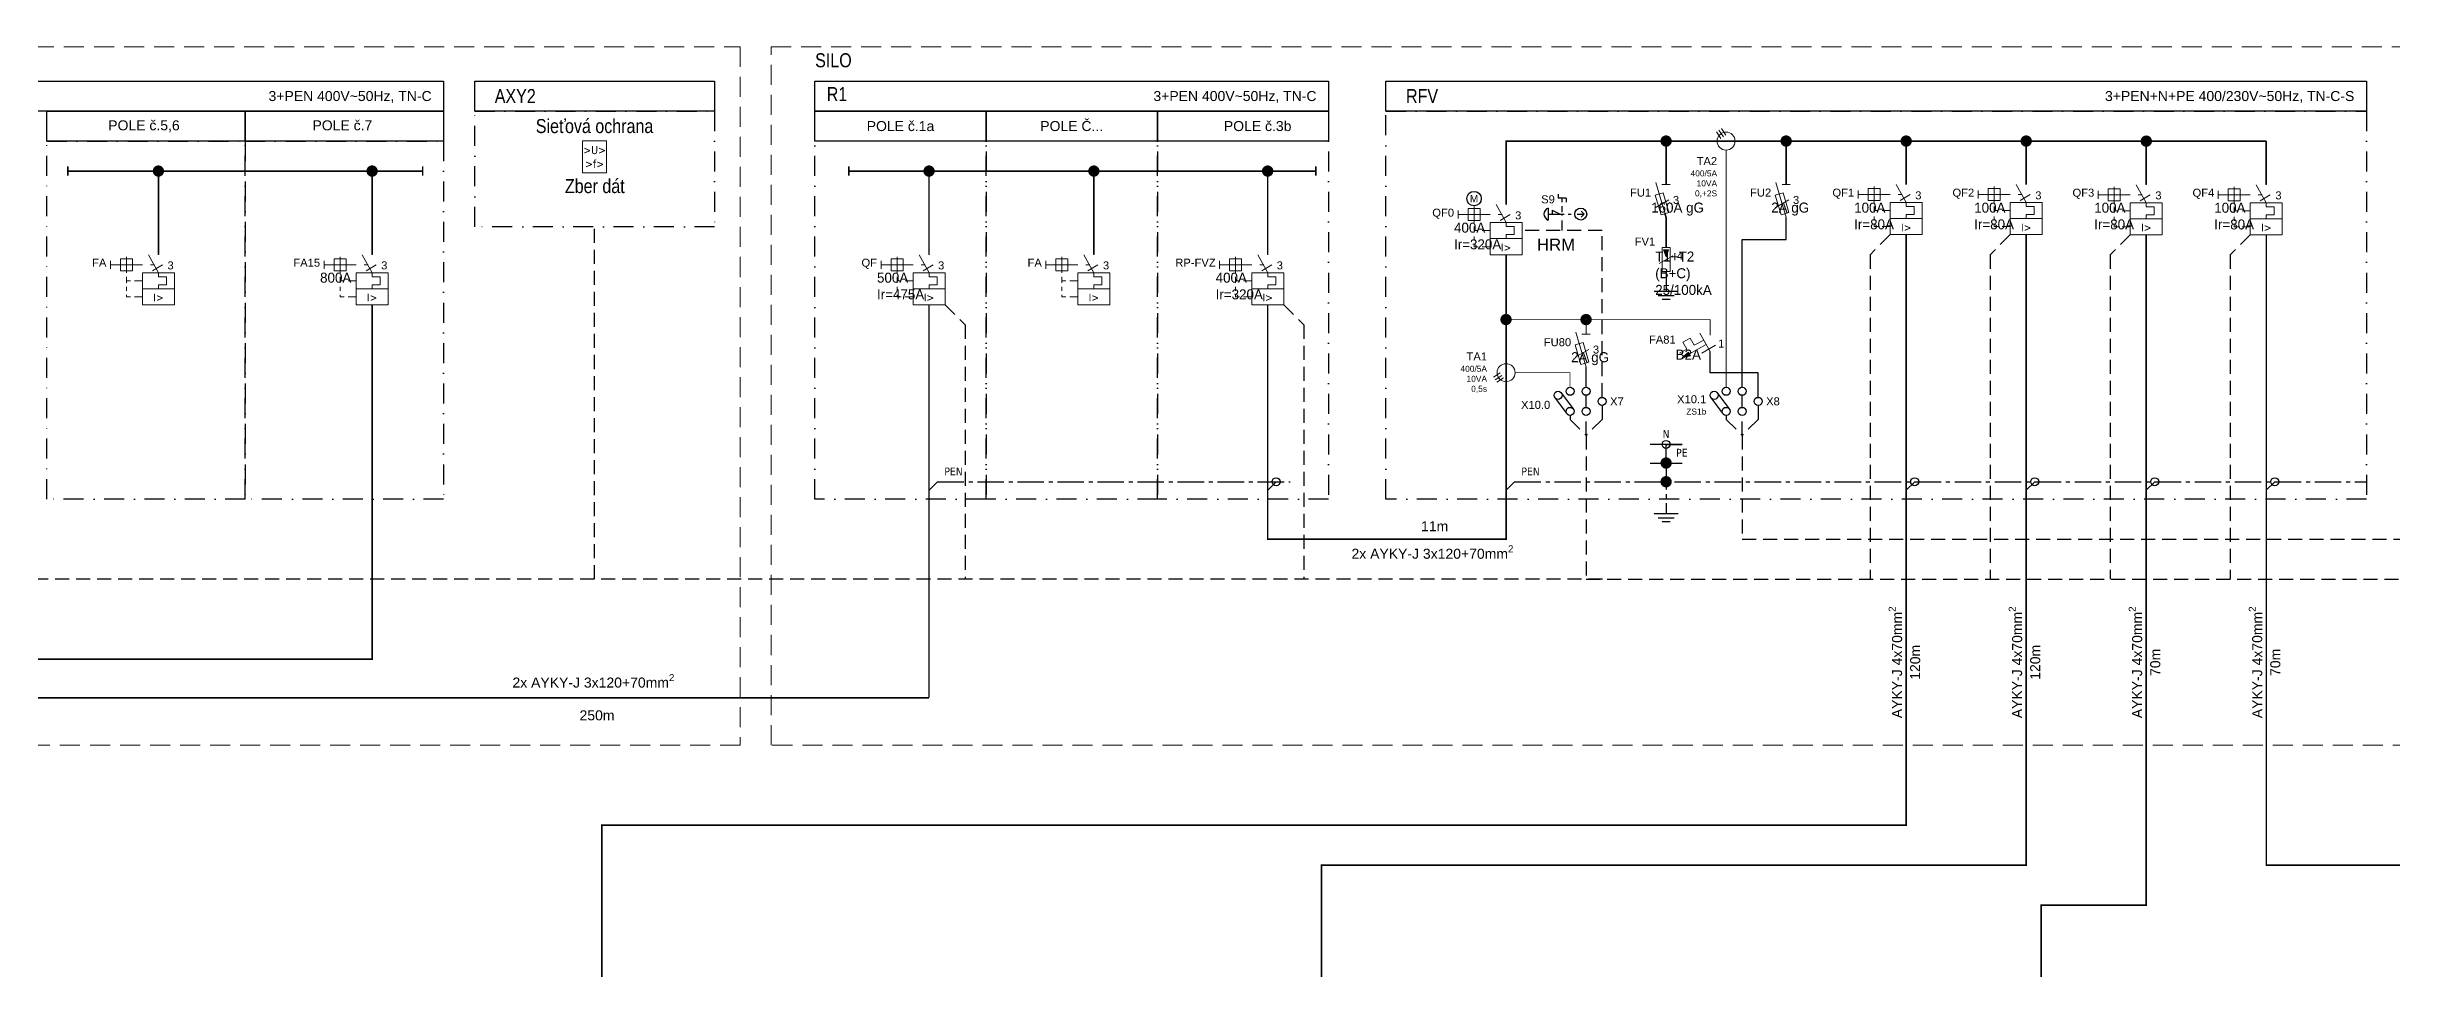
# Model space of a CAD drawing. Header units: millimetres. Extents: x -612 to 6794, y -5043 to 2163.
# Drawn here: x 74 to 660, y 1000 to 1230 of the extents above; entities that cross this region are included whole.
import ezdxf
from ezdxf.enums import TextEntityAlignment as Align

# ---------------------------------------------------------------- set-up
doc = ezdxf.new("R2018")
doc.units = ezdxf.units.MM
doc.header["$MEASUREMENT"] = 0
for name, pattern in [('EPL_DASHLONGDOT', [1, 0.66, -0.12, 0.1, -0.12]), ('ČERCHOVANÁ', [1, 0.5, -0.25, 0, -0.25]), ('ČÁRKOVANÁ', [0.75, 0.5, -0.25])]:
    doc.linetypes.add(name, pattern=pattern)
for name, color, linetype in [('10kV', 34, 'Continuous'), ('22kV', 34, 'Continuous'), ('400V', 7, 'Continuous'), ('EV-Káble', 7, 'Continuous'), ('Kable', 7, 'Continuous'), ('LEGRAND', 7, 'Continuous'), ('Pístroj_OZN', 230, 'Continuous'), ('RS', 40, 'Continuous')]:
    doc.layers.add(name, color=color, linetype=linetype)
for name, color, linetype, lineweight in [('EPLAN100', 7, 'Continuous', 50), ('EPLAN301', 7, 'Continuous', 25), ('EPLAN420', 7, 'Continuous', 35), ('Prístroj', 7, 'Continuous', 13)]:
    doc.layers.add(name, color=color, linetype=linetype, lineweight=lineweight)
doc.styles.get("Standard").update_dxf_attribs({"font": 'arial.ttf'})
doc.styles.add('styl2', font='ARIALN.TTF', dxfattribs={"width": 0.85})
doc.styles.add('Tahoma', font='tahoma.ttf')

# ---------------------------------------------------------------- blocks, each defined once
blk = doc.blocks.new('Výkonový istič')
at = {"layer": 'Prístroj', "color": 0, "ltscale": 4}
for p, q in [((0, -3.5), (0, 0)), ((-12, -5), (-12, -7)), ((-8, -4), (-8, -8)), ((-2.5, -3.5), (0, -8)), ((-12, -6), (-10.5, -6)), ((-10.5, -6), (-4, -6)), ((-8, -9), (-8, -10)), ((-8, -10), (-7, -10)), ((-8, -10), (-8, -10.5)), ((-8, -11.5), (-8, -12.5)), ((-6, -10), (-4, -10)), ((-2, -6), (-1, -6)), ((-1.5, -7.5), (1, -6)), ((-8, -13.5), (-8, -14)), ((-7, -14), (-8, -14)), ((-6, -14), (-4, -14))]:
    blk.add_line(p, q, dxfattribs=at)
for points in [[(-9.5, -7.5), (-6.5, -7.5), (-6.5, -4.5), (-9.5, -4.5)], [(-4, -12), (4, -12), (4, -8), (-4, -8)], [(-4, -16), (4, -16), (4, -12), (-4, -12)]]:
    blk.add_lwpolyline(points, close=True, dxfattribs=at)
blk.add_lwpolyline([(0, -8), (0, -9), (2, -9), (2, -11), (0, -11), (0, -12)], dxfattribs=at)
at = {"lineweight": 30, "flags": 104}
blk.add_attdef('POPIS', text='', height=1.8, dxfattribs=at).set_placement((-13, -5), align=Align.TOP_RIGHT)
at = {"color": 0}
blk.add_attdef('POCET_POLOV', (2.26309, -7.17774), '', height=2, dxfattribs=at)
at = {"layer": 'Prístroj', "color": 0, "style": 'Tahoma'}
blk.add_text('I>', height=1.9629, dxfattribs=at).set_placement((0, -14.19629), align=Align.MIDDLE_CENTER)
at = {"layer": 'Pístroj_OZN'}
blk.add_attdef('OZNACENIE', text='', height=2, dxfattribs=at).set_placement((-13, -3.5), align=Align.RIGHT)
blk = doc.blocks.new('Poistkový odpojovač')
at = {"layer": 'Prístroj', "color": 0, "linetype": 'Continuous', "ltscale": 4}
for p, q in [((0, 0), (0, -2.75)), ((-2.57, -2.23), (0, -10.97)), ((-1.03, -2.75), (1.03, -2.75)), ((-2.73, -8.51), (0.7, -6.57)), ((0, -10.97), (0, -13.72))]:
    blk.add_line(p, q, dxfattribs=at)
blk.add_lwpolyline([(-1.27, -10.31), (0.71, -9.73), (-0.76, -4.8), (-2.73, -5.38)], close=True, dxfattribs=at)
at = {"color": 0}
blk.add_attdef('POCET_POLOV', text='', height=2, dxfattribs=at).set_placement((1.7, -6.57), align=Align.MIDDLE_LEFT)
at = {"lineweight": 30, "flags": 104}
blk.add_attdef('POPIS', text='', height=1.8, dxfattribs=at).set_placement((-3.73, -7.23), align=Align.TOP_RIGHT)
at = {"layer": 'Pístroj_OZN'}
blk.add_attdef('OZNACENIE', text='', height=2, dxfattribs=at).set_placement((-3.73, -5.73), align=Align.RIGHT)
blk = doc.blocks.new('VN MTP')
at = {"layer": '10kV', "color": 0, "lineweight": 13}
for p, q in [((-3.13, -1.15), (-1.46, -0.06)), ((-2.72, -1.78), (-1.05, -0.68)), ((-2.31, -2.41), (-0.64, -1.31))]:
    blk.add_line(p, q, dxfattribs=at)
blk.add_circle((0, 0), 2.25, dxfattribs=at)
blk = doc.blocks.new('Prepäťová ochrana')
at = {"layer": 'Prístroj', "linetype": 'Continuous', "ltscale": 4}
blk.add_hatch(color=0, dxfattribs=at).paths.add_polyline_path([(-0.62, -4.58), (0.62, -4.58), (0, -6.33)], flags=0)
at = {"layer": 'Prístroj', "color": 0, "linetype": 'Continuous', "ltscale": 4}
blk.add_line((-1.71, -7.97), (1.71, -6.03), dxfattribs=at)
for points in [[(-1, -10), (1, -10), (1, -4), (-1, -4)], [(-0.62, -4.58), (0.62, -4.58), (0, -6.33)]]:
    blk.add_lwpolyline(points, close=True, dxfattribs=at)
at = {"lineweight": 30, "flags": 104}
blk.add_attdef('POPIS', text='', height=1.8, dxfattribs=at).set_placement((-2.71, -5), align=Align.TOP_RIGHT)
blk.add_attdef('POCET_POLOV', text='', height=2).set_placement((2.71, -6.03), align=Align.MIDDLE_LEFT)
at = {"layer": 'Pístroj_OZN'}
blk.add_attdef('OZNACENIE', text='', height=2, dxfattribs=at).set_placement((-2.71, -3.5), align=Align.RIGHT)
blk = doc.blocks.new('Istič')
at = {"layer": 'Prístroj', "linetype": 'Continuous', "ltscale": 4}
blk.add_hatch(color=0, dxfattribs=at).paths.add_polyline_path([(-6.97, -9.55), (-5.41, -8.11), (-4.92, -9.02)], flags=0)
at = {"layer": 'Prístroj', "color": 0, "linetype": 'Continuous'}
for p, q in [((0, 0), (0, -3.89)), ((0, -8), (0, -12.8))]:
    blk.add_line(p, q, dxfattribs=at)
at = {"layer": 'Prístroj', "color": 0, "linetype": 'Continuous', "ltscale": 4}
for p, q in [((-6.8, -5.61), (-4.99, -4.62)), ((-5.81, -7.41), (-6.8, -5.61)), ((-4.99, -4.62), (-4, -6.42)), ((-1.6, -5.11), (-4, -6.42)), ((0, -8), (-2.57, -3.37)), ((-7.61, -8.4), (-5.81, -7.41)), ((-6.97, -9.55), (-5.41, -8.11)), ((-4.92, -9.02), (-6.97, -9.55)), ((-6.97, -9.55), (-6.97, -9.55)), ((-5.41, -8.11), (-4.92, -9.02)), ((-0.96, -6.26), (-5.17, -8.57)), ((-2.07, -8.37), (1.36, -6.43))]:
    blk.add_line(p, q, dxfattribs=at)
at = {"color": 0}
blk.add_attdef('POCET_POLOV', text='', height=2, dxfattribs=at).set_placement((2, -6), align=Align.MIDDLE_LEFT)
at = {"lineweight": 30, "flags": 104}
blk.add_attdef('POPIS', text='', height=1.8, dxfattribs=at).set_placement((-8.61, -7.5), align=Align.TOP_RIGHT)
at = {"layer": 'Pístroj_OZN'}
blk.add_attdef('OZNACENIE', text='', height=2, dxfattribs=at).set_placement((-8.61, -6), align=Align.RIGHT)

msp = doc.modelspace()

# ---------------------------------------------------------------- linework, layer by layer
at = {"layer": '10kV', "color": 0, "ltscale": 5}
for points in [[(-139.55, 1221.19), (173.15, 1221.19), (173.15, 1213.69), (-139.55, 1213.69)], [(73.99, 1213.69), (123.57, 1213.69), (123.57, 1206.19), (73.99, 1206.19)], [(123.57, 1213.69), (173.15, 1213.69), (173.15, 1206.19), (123.57, 1206.19)]]:
    msp.add_lwpolyline(points, close=True, dxfattribs=at)
at = {"layer": '10kV', "color": 0, "linetype": 'ČERCHOVANÁ', "ltscale": 10}
for points in [[(265.93, 1213.69), (308.72, 1213.69), (308.72, 1116.73), (265.93, 1116.73)], [(308.72, 1213.69), (351.51, 1213.69), (351.51, 1116.73), (308.72, 1116.73)], [(351.51, 1213.69), (394.29, 1213.69), (394.29, 1116.73), (351.51, 1116.73)], [(73.99, 1206.19), (123.57, 1206.19), (123.57, 1116.73), (73.99, 1116.73)], [(123.57, 1206.19), (173.15, 1206.19), (173.15, 1116.73), (123.57, 1116.73)]]:
    msp.add_lwpolyline(points, close=True, dxfattribs=at)
at = {"layer": '22kV', "color": 0, "linetype": 'ČERCHOVANÁ', "ltscale": 10}
for points in [[(180.92, 1213.69), (240.8, 1213.69), (240.8, 1184.79), (180.92, 1184.79)], [(408.65, 1213.69), (653.65, 1213.69), (653.65, 1116.73), (408.65, 1116.73)]]:
    msp.add_lwpolyline(points, close=True, dxfattribs=at)
at = {"layer": '400V', "linetype": 'Continuous', "ltscale": 4}
for p, q in [((449.15, 1189.46), (449.15, 1186.46)), ((451.65, 1192.96), (451.65, 1191.96)), ((453.65, 1191.96), (451.65, 1191.96)), ((452.65, 1190.96), (452.65, 1191.96)), ((452.65, 1188.46), (452.65, 1189.96)), ((453.65, 1191.96), (453.65, 1190.96)), ((449.15, 1187.96), (453.15, 1187.96)), ((450.15, 1188.96), (452.15, 1187.96)), ((450.15, 1188.96), (450.15, 1187.96)), ((454.15, 1187.96), (454.8, 1187.96)), ((454.15, 1187.96), (454.9, 1187.96)), ((454.15, 1187.96), (454.9, 1187.96)), ((456.46, 1187.96), (458.15, 1187.96)), ((457.4, 1188.71), (458.15, 1187.96)), ((458.15, 1187.96), (457.4, 1187.21))]:
    msp.add_line(p, q, dxfattribs=at)
at = {"layer": '400V', "color": 230, "ltscale": 5}
for points in [[(180.92, 1221.19), (240.8, 1221.19), (240.8, 1213.69), (180.92, 1213.69)], [(408.65, 1221.19), (653.65, 1221.19), (653.65, 1213.69), (408.65, 1213.69)]]:
    msp.add_lwpolyline(points, close=True, dxfattribs=at)
at = {"layer": '400V', "ltscale": 5}
for points in [[(265.93, 1221.19), (394.29, 1221.19), (394.29, 1213.69), (265.93, 1213.69)], [(265.93, 1213.69), (308.72, 1213.69), (308.72, 1206.19), (265.93, 1206.19)], [(308.72, 1213.69), (351.51, 1213.69), (351.51, 1206.19), (308.72, 1206.19)], [(351.51, 1213.69), (394.29, 1213.69), (394.29, 1206.19), (351.51, 1206.19)]]:
    msp.add_lwpolyline(points, close=True, dxfattribs=at)
at = {"layer": '400V', "const_width": 1.29}
for points in [[(479.42, 1206.19, 1), (477.88, 1206.19, 1), (479.42, 1206.19, 0.272597)], [(509.42, 1206.19, 1), (507.88, 1206.19, 1), (509.42, 1206.19, 0.272597)], [(539.42, 1206.19, 1), (537.89, 1206.19, 1), (539.42, 1206.19, 0.272597)], [(569.42, 1206.19, 1), (567.88, 1206.19, 1), (569.42, 1206.19, 0.272597)], [(599.42, 1206.17, 1), (597.88, 1206.17, 1), (599.42, 1206.17, 0.272597)], [(156.04, 1198.69, 1), (154.5, 1198.69, 1), (156.04, 1198.69, 0.272597)], [(295.22, 1198.69, 1), (293.68, 1198.69, 1), (295.22, 1198.69, 0.272597)], [(295.22, 1198.69, 1), (293.68, 1198.69, 1), (295.22, 1198.69, 0.272597)], [(379.85, 1198.69, 1), (378.31, 1198.69, 1), (379.85, 1198.69, 0.272597)], [(439.42, 1161.58, 1), (437.88, 1161.58, 1), (439.42, 1161.58, 0.272597)], [(459.42, 1161.58, 1), (457.88, 1161.58, 1), (459.42, 1161.58, 0.272597)]]:
    msp.add_lwpolyline(points, format="xyb", dxfattribs=at)
at = {"layer": '400V', "flags": 128}
for points, const_width in [([(438.65, 1190.3), (438.65, 1206.19), (628.64, 1206.18)], 0.4), ([(478.65, 1195.3), (478.65, 1206.19)], 0.4), ([(493.65, 1203.94), (493.65, 1144.65)], 0.2), ([(508.65, 1195.3), (508.65, 1206.19)], 0.4), ([(538.65, 1195.3), (538.66, 1206.19)], 0.4), ([(568.65, 1195.3), (568.65, 1206.19)], 0.4), ([(598.64, 1195.29), (598.65, 1206.18)], 0.4), ([(628.64, 1195.28), (628.64, 1206.17)], 0.4), ([(79.24, 1197.52), (79.24, 1199.86), (79.24, 1199.86)], 0.4), ([(79.24, 1198.69), (167.91, 1198.69)], 0.4), ([(155.27, 1177.8), (155.27, 1198.69)], 0.4), ([(167.91, 1197.52), (167.91, 1199.86), (167.91, 1199.86)], 0.4), ([(274.43, 1197.52), (274.43, 1199.86), (274.43, 1199.86)], 0.4), ([(391.09, 1198.69), (274.43, 1198.69)], 0.4), ([(294.45, 1177.8), (294.45, 1198.69)], 0.4), ([(379.08, 1177.8), (379.08, 1198.69)], 0.4), ([(391.09, 1197.52), (391.09, 1199.86), (391.09, 1199.86)], 0.4), ([(478.37, 1188.03), (478.65, 1187.07), (478.65, 1179.58)], 0.4), ([(212.69, 974.74), (212.69, 1035.26), (538.65, 1035.26), (538.65, 1182.8)], 0.4), ([(568.65, 1182.8), (568.65, 1025.26), (392.55, 1025.26), (392.55, 974.75)], 0.4), ([(438.65, 1138.26), (438.65, 1177.8)], 0.4), ([(598.65, 1182.79), (598.65, 1015.25), (572.41, 1015.25), (572.41, 974.74)], 0.4), ([(752.28, 974.74), (752.27, 1025.26), (628.65, 1025.26), (628.65, 1182.8)], 0.4), ([(-29.59, 1076.73), (155.27, 1076.73), (155.27, 1165.3)], 0.4), ([(294.45, 1067.09), (294.45, 1067.09), (294.45, 1165.3)], 0.4), ([(379.08, 1165.3), (379.08, 1106.74), (438.65, 1106.73), (438.65, 1138.26)], 0.4), ([(438.65, 1161.58), (458.65, 1161.58), (458.65, 1157.92)], 0.2), ([(440.9, 1148.31), (454.65, 1148.31), (454.65, 1144.65)], 0.2), ([(294.45, 1067.09), (-29.62, 1067.09), (-29.62, 1067.09)], 0.4)]:
    msp.add_lwpolyline(points, dxfattribs=dict(at, const_width=const_width))
at = {"layer": '400V', "color": 252, "const_width": 1.29}
for points in [[(102.63, 1198.69, 1), (101.1, 1198.69, 1), (102.63, 1198.69, 0.272597)], [(336.41, 1198.69, 1), (334.88, 1198.69, 1), (336.41, 1198.69, 0.272597)]]:
    msp.add_lwpolyline(points, format="xyb", dxfattribs=at)
at = {"layer": '400V', "color": 252, "const_width": 0.4, "flags": 128}
for points in [[(101.87, 1177.8), (101.87, 1198.69)], [(335.64, 1177.8), (335.64, 1198.69)]]:
    msp.add_lwpolyline(points, dxfattribs=at)
at = {"layer": '400V', "color": 253, "linetype": 'ČÁRKOVANÁ', "ltscale": 3, "const_width": 0.2, "flags": 128}
msp.add_lwpolyline([(458.65, 1161.58), (489.65, 1161.58), (489.65, 1157.69)], dxfattribs=at)
at = {"layer": '400V', "color": 94, "true_color": 0x00a800, "const_width": 1.29}
for points in [[(477.88, 1125.73, -1), (479.42, 1125.73, -1), (477.88, 1125.73, -0.272597)], [(477.88, 1121.06, -1), (479.42, 1121.06, -1), (477.88, 1121.06, -0.272597)]]:
    msp.add_lwpolyline(points, format="xyb", dxfattribs=at)
at = {"layer": '400V'}
msp.add_circle((430.65, 1191.8), 1.81, dxfattribs=at)
at = {"layer": '400V', "linetype": 'Continuous', "ltscale": 4}
msp.add_circle((457.31, 1187.96), 1.5, dxfattribs=at)
msp.add_arc((449.74, 1187.96), 1.61, 111.54483, 248.45517, dxfattribs=at)
at = {"layer": 'EPLAN100', "color": 94, "linetype": 'EPL_DASHLONGDOT', "lineweight": 30, "ltscale": 10, "true_color": 0x00a800}
for p, q in [((481.65, 1168.58), (475.65, 1168.58)), ((476.65, 1167.58), (480.65, 1167.58)), ((479.65, 1166.58), (477.65, 1166.58)), ((478.65, 1125.73), (478.65, 1113.06)), ((481.65, 1113.06), (475.65, 1113.06)), ((476.65, 1112.06), (480.65, 1112.06)), ((479.65, 1111.06), (477.65, 1111.06))]:
    msp.add_line(p, q, dxfattribs=at)
for points in [[(478.65, 1173.58), (478.65, 1168.58)], [(294.45, 1118.94), (296.57, 1121.06), (384.72, 1121.06)], [(438.65, 1118.94), (440.77, 1121.06), (653.65, 1121.06)]]:
    msp.add_lwpolyline(points, dxfattribs=at)
at = {"layer": 'EPLAN100', "color": 5, "lineweight": 30, "ltscale": 10}
msp.add_lwpolyline([(478.65, 1127), (478.65, 1130.4), (482.65, 1130.4), (474.65, 1130.4)], dxfattribs=at)
at = {"layer": 'EPLAN100', "color": 94, "linetype": 'EPL_DASHLONGDOT', "lineweight": 30, "ltscale": 5, "true_color": 0x00a800}
for points in [[(474.65, 1125.73), (482.65, 1125.73)], [(379.08, 1118.94), (381.2, 1121.06)], [(538.65, 1118.94), (540.77, 1121.06)], [(568.65, 1118.94), (570.77, 1121.06)], [(598.65, 1118.94), (600.77, 1121.06)], [(628.64, 1118.94), (630.77, 1121.06)]]:
    msp.add_lwpolyline(points, dxfattribs=at)
at = {"layer": 'EPLAN301', "color": 5, "ltscale": 4}
msp.add_circle((478.65, 1130.4), 1, dxfattribs=at)
at = {"layer": 'EPLAN301', "color": 94, "ltscale": 4, "true_color": 0x00a800}
for centre in [(381.2, 1121.06), (540.77, 1121.06), (570.77, 1121.06), (600.77, 1121.06), (630.77, 1121.06)]:
    msp.add_circle(centre, 1, dxfattribs=at)
at = {"layer": 'EV-Káble'}
for p, q in [((458.65, 1144.65), (458.65, 1149.69)), ((458.65, 1139.65), (458.65, 1142.65)), ((497.65, 1139.65), (497.65, 1142.65))]:
    msp.add_line(p, q, dxfattribs=at)
for points in [[(497.65, 1144.65), (497.65, 1181.58), (508.65, 1181.58), (508.65, 1187.08)], [(501.65, 1142.15), (501.65, 1148.31), (489.65, 1148.31), (489.66, 1153.58)]]:
    msp.add_lwpolyline(points, dxfattribs=at)
at = {"layer": 'LEGRAND'}
for p, q in [((452.45, 1143.25), (455.45, 1139.25)), ((491.45, 1143.25), (494.45, 1139.25)), ((450.7, 1142.25), (453.7, 1138.25)), ((489.7, 1142.25), (492.7, 1138.25))]:
    msp.add_line(p, q, dxfattribs=at)
for centre in [(451.65, 1142.65), (454.65, 1143.65), (458.65, 1143.65), (490.65, 1142.65), (493.65, 1143.65), (497.65, 1143.65), (454.65, 1138.65), (458.65, 1138.65), (462.65, 1141.15), (493.65, 1138.65), (497.65, 1138.65), (501.65, 1141.15)]:
    msp.add_circle(centre, 1, dxfattribs=at)
at = {"layer": 'Prístroj', "color": 253, "linetype": 'ČÁRKOVANÁ', "ltscale": 10}
for points in [[(-326.73, 1229.72), (247.27, 1229.72), (247.27, 1055.26), (-13.56, 1055.26), (-13.56, 1003.79), (-66.27, 1003.79), (-66.27, 1055.26), (-326.73, 1055.26)], [(255.02, 1229.72), (830.29, 1229.72), (830.29, 1065.27), (830.29, 1065.27), (830.29, 1065.27), (830.29, 1065.27), (830.29, 1055.26), (255.02, 1055.26)]]:
    msp.add_lwpolyline(points, close=True, dxfattribs=at)
at = {"layer": 'Prístroj', "color": 0, "linetype": 'Continuous', "ltscale": 4}
msp.add_lwpolyline([(207.86, 1198.27), (213.86, 1198.27), (213.86, 1206.27), (207.86, 1206.27)], close=True, dxfattribs=at)
at = {"layer": 'RS', "linetype": 'ČÁRKOVANÁ', "ltscale": 5}
msp.add_line((452.65, 1183.8), (452.65, 1187.96), dxfattribs=at)
at = {"layer": 'RS', "linetype": 'ČÁRKOVANÁ', "ltscale": 7}
for points in [[(210.86, 1096.73), (210.86, 1184.79)], [(462.65, 1142.15), (462.65, 1183.8), (442.65, 1183.8)], [(458.65, 1132.65), (458.65, 1096.73), (702.27, 1096.73), (702.27, 1184.79)], [(534.65, 1182.8), (529.65, 1177.8), (529.65, 1096.73)], [(564.65, 1182.8), (559.65, 1177.8), (559.65, 1096.73)], [(594.65, 1182.79), (589.65, 1177.79), (589.65, 1096.72)], [(624.64, 1182.78), (619.64, 1177.78), (619.64, 1096.71)], [(298.45, 1165.3), (303.45, 1160.3), (303.45, 1096.73)], [(383.08, 1165.3), (388.08, 1160.3), (388.08, 1096.73)], [(454.65, 1137.65), (454.65, 1136.65), (458.65, 1132.65)], [(462.65, 1140.15), (462.65, 1136.65), (458.65, 1132.65)], [(458.65, 1132.65), (458.65, 1137.65)], [(462.78, 1096.73), (-282.48, 1096.73), (-282.48, 1096.73)]]:
    msp.add_lwpolyline(points, dxfattribs=at)
at = {"layer": 'RS', "color": 193, "linetype": 'ČÁRKOVANÁ', "ltscale": 7}
for points in [[(497.65, 1132.65), (497.65, 1106.73), (772.16, 1106.73), (772.16, 1184.79)], [(493.65, 1137.65), (493.65, 1136.65), (497.65, 1132.65)], [(501.65, 1140.15), (501.65, 1136.65), (497.65, 1132.65)], [(497.65, 1132.65), (497.65, 1137.65)]]:
    msp.add_lwpolyline(points, dxfattribs=at)

# ---------------------------------------------------------------- block references
at = {"layer": '22kV', "color": 0, "lineweight": -3, "rotation": 270}
msp.add_blockref('VN MTP', (493.65, 1206.19), dxfattribs=at)
at = {"layer": '22kV', "color": 0, "lineweight": -3}
msp.add_blockref('VN MTP', (438.65, 1148.31), dxfattribs=at)
at = {"layer": 'Prístroj'}
ref = msp.add_blockref('Poistkový odpojovač', (478.65, 1198.05), dxfattribs=at)
ref.add_attrib('POCET_POLOV', '3', dxfattribs={"layer": '0', "color": 0, "height": 2}).set_placement((480.36, 1191.48), align=Align.MIDDLE_LEFT)
ref.add_attrib('OZNACENIE', 'FU1', dxfattribs={"layer": 'Pístroj_OZN', "height": 2}).set_placement((474.92, 1192.32), align=Align.RIGHT)
lines = msp.add_mtext('160A gG', dxfattribs={"layer": '0', "insert": (474.92, 1190.82), "char_height": 2.5, "attachment_point": 1})
ref.add_attrib('POPIS', '', (474.92, 1190.82), dxfattribs={"flags": 104}).embed_mtext(lines)
ref = msp.add_blockref('Poistkový odpojovač', (508.65, 1198.05), dxfattribs=at)
ref.add_attrib('POCET_POLOV', '3', dxfattribs={"layer": '0', "color": 0, "height": 2}).set_placement((510.36, 1191.48), align=Align.MIDDLE_LEFT)
ref.add_attrib('OZNACENIE', 'FU2', dxfattribs={"layer": 'Pístroj_OZN', "height": 2}).set_placement((504.92, 1192.32), align=Align.RIGHT)
lines = msp.add_mtext('2A gG', dxfattribs={"layer": '0', "insert": (504.92, 1190.82), "char_height": 2.5, "attachment_point": 1})
ref.add_attrib('POPIS', '', (504.92, 1190.82), dxfattribs={"flags": 104}).embed_mtext(lines)
ref = msp.add_blockref('Výkonový istič', (538.65, 1198.8), dxfattribs=at)
ref.add_attrib('POCET_POLOV', '3', (540.91, 1191.62), dxfattribs={"layer": '0', "height": 2})
ref.add_attrib('OZNACENIE', 'QF1', dxfattribs={"layer": 'Pístroj_OZN', "height": 2}).set_placement((525.65, 1192.3), align=Align.RIGHT)
lines = msp.add_mtext('100A\\PIr=80A', dxfattribs={"layer": '0', "insert": (525.65, 1190.8), "char_height": 2.5, "attachment_point": 1})
ref.add_attrib('POPIS', '', (525.65, 1190.8), dxfattribs={"flags": 104}).embed_mtext(lines)
ref = msp.add_blockref('Výkonový istič', (568.65, 1198.8), dxfattribs=at)
ref.add_attrib('POCET_POLOV', '3', (570.91, 1191.62), dxfattribs={"layer": '0', "height": 2})
ref.add_attrib('OZNACENIE', 'QF2', dxfattribs={"layer": 'Pístroj_OZN', "height": 2}).set_placement((555.65, 1192.3), align=Align.RIGHT)
lines = msp.add_mtext('100A\\PIr=80A', dxfattribs={"layer": '0', "insert": (555.65, 1190.8), "char_height": 2.5, "attachment_point": 1})
ref.add_attrib('POPIS', '', (555.65, 1190.8), dxfattribs={"flags": 104}).embed_mtext(lines)
ref = msp.add_blockref('Výkonový istič', (598.65, 1198.79), dxfattribs=at)
ref.add_attrib('POCET_POLOV', '3', (600.91, 1191.61), dxfattribs={"layer": '0', "height": 2})
ref.add_attrib('OZNACENIE', 'QF3', dxfattribs={"layer": 'Pístroj_OZN', "height": 2}).set_placement((585.65, 1192.29), align=Align.RIGHT)
lines = msp.add_mtext('100A\\PIr=80A', dxfattribs={"layer": '0', "insert": (585.65, 1190.79), "char_height": 2.5, "attachment_point": 1})
ref.add_attrib('POPIS', '', (585.65, 1190.79), dxfattribs={"flags": 104}).embed_mtext(lines)
ref = msp.add_blockref('Výkonový istič', (628.64, 1198.78), dxfattribs=at)
ref.add_attrib('POCET_POLOV', '3', (630.91, 1191.61), dxfattribs={"layer": '0', "height": 2})
ref.add_attrib('OZNACENIE', 'QF4', dxfattribs={"layer": 'Pístroj_OZN', "height": 2}).set_placement((615.64, 1192.28), align=Align.RIGHT)
lines = msp.add_mtext('100A\\PIr=80A', dxfattribs={"layer": '0', "insert": (615.64, 1190.78), "char_height": 2.5, "attachment_point": 1})
ref.add_attrib('POPIS', '', (615.64, 1190.78), dxfattribs={"flags": 104}).embed_mtext(lines)
ref = msp.add_blockref('Výkonový istič', (438.65, 1193.8), dxfattribs=at)
ref.add_attrib('POCET_POLOV', '3', (440.92, 1186.62), dxfattribs={"layer": '0', "height": 2})
ref.add_attrib('OZNACENIE', 'QF0', dxfattribs={"layer": 'Pístroj_OZN', "height": 2}).set_placement((425.65, 1187.3), align=Align.RIGHT)
lines = msp.add_mtext('400A\\PIr=320A', dxfattribs={"layer": '0', "insert": (425.65, 1185.8), "char_height": 2.5, "attachment_point": 1})
ref.add_attrib('POPIS', '', (425.65, 1185.8), dxfattribs={"flags": 104}).embed_mtext(lines)
at = {"layer": 'Prístroj', "color": 252}
ref = msp.add_blockref('Výkonový istič', (101.87, 1181.3), dxfattribs=at)
ref.add_attrib('POCET_POLOV', '3', (104.13, 1174.12), dxfattribs={"layer": '0', "color": 252, "height": 2})
ref.add_attrib('OZNACENIE', 'FA', dxfattribs={"layer": 'Pístroj_OZN', "color": 252, "height": 2}).set_placement((88.87, 1174.8), align=Align.RIGHT)
at = {"layer": 'Prístroj'}
ref = msp.add_blockref('Výkonový istič', (155.27, 1181.3), dxfattribs=at)
ref.add_attrib('POCET_POLOV', '3', (157.53, 1174.12), dxfattribs={"layer": '0', "height": 2})
ref.add_attrib('OZNACENIE', 'FA15', dxfattribs={"layer": 'Pístroj_OZN', "color": 0, "height": 2}).set_placement((142.27, 1174.8), align=Align.RIGHT)
lines = msp.add_mtext('800A', dxfattribs={"layer": '0', "insert": (142.27, 1173.3), "char_height": 2.5, "attachment_point": 1})
ref.add_attrib('POPIS', '', (142.27, 1173.3), dxfattribs={"flags": 104}).embed_mtext(lines)
ref = msp.add_blockref('Výkonový istič', (294.45, 1181.3), dxfattribs=at)
ref.add_attrib('POCET_POLOV', '3', (296.71, 1174.12), dxfattribs={"layer": '0', "height": 2})
ref.add_attrib('OZNACENIE', 'QF', dxfattribs={"layer": 'Pístroj_OZN', "height": 2}).set_placement((281.45, 1174.8), align=Align.RIGHT)
lines = msp.add_mtext('500A\\PIr=475A', dxfattribs={"layer": '0', "insert": (281.45, 1173.3), "char_height": 2.5, "attachment_point": 1})
ref.add_attrib('POPIS', '', (281.45, 1173.3), dxfattribs={"flags": 104}).embed_mtext(lines)
at = {"layer": 'Prístroj', "color": 252}
ref = msp.add_blockref('Výkonový istič', (335.64, 1181.3), dxfattribs=at)
ref.add_attrib('POCET_POLOV', '3', (337.91, 1174.12), dxfattribs={"layer": '0', "color": 252, "height": 2})
ref.add_attrib('OZNACENIE', 'FA', dxfattribs={"layer": 'Pístroj_OZN', "color": 252, "height": 2}).set_placement((322.64, 1174.8), align=Align.RIGHT)
at = {"layer": 'Prístroj'}
ref = msp.add_blockref('Výkonový istič', (379.08, 1181.3), dxfattribs=at)
ref.add_attrib('POCET_POLOV', '3', (381.34, 1174.12), dxfattribs={"layer": '0', "height": 2})
ref.add_attrib('OZNACENIE', 'RP-FVZ', dxfattribs={"layer": 'Pístroj_OZN', "height": 2}).set_placement((366.08, 1174.8), align=Align.RIGHT)
lines = msp.add_mtext('400A\\PIr=320A', dxfattribs={"layer": '0', "insert": (366.08, 1173.3), "char_height": 2.5, "attachment_point": 1})
ref.add_attrib('POPIS', '', (366.08, 1173.3), dxfattribs={"flags": 104}).embed_mtext(lines)
ref = msp.add_blockref('Prepäťová ochrana', (478.65, 1183.58), dxfattribs=at)
ref.add_attrib('POCET_POLOV', '4', dxfattribs={"layer": '0', "height": 2}).set_placement((481.36, 1177.55), align=Align.MIDDLE_LEFT)
ref.add_attrib('OZNACENIE', 'FV1', dxfattribs={"layer": 'Pístroj_OZN', "height": 2}).set_placement((475.93, 1180.08), align=Align.RIGHT)
lines = msp.add_mtext('T1+T2 \\P(B+C)\\P25/100kA', dxfattribs={"layer": '0', "insert": (475.93, 1178.58), "char_height": 2.5, "attachment_point": 1})
ref.add_attrib('POPIS', '', (475.93, 1178.58), dxfattribs={"flags": 104}).embed_mtext(lines)
ref = msp.add_blockref('Poistkový odpojovač', (458.65, 1160.66), dxfattribs=at)
ref.add_attrib('POCET_POLOV', '3', dxfattribs={"layer": '0', "color": 0, "height": 2}).set_placement((460.36, 1154.09), align=Align.MIDDLE_LEFT)
ref.add_attrib('OZNACENIE', 'FU80', dxfattribs={"layer": 'Pístroj_OZN', "height": 2}).set_placement((454.92, 1154.93), align=Align.RIGHT)
lines = msp.add_mtext('2A gG', dxfattribs={"layer": '0', "insert": (454.92, 1153.43), "char_height": 2.5, "attachment_point": 1})
ref.add_attrib('POPIS', '', (454.92, 1153.43), dxfattribs={"flags": 104}).embed_mtext(lines)
ref = msp.add_blockref('Istič', (489.65, 1161.58), dxfattribs=at)
ref.add_attrib('POCET_POLOV', '1', dxfattribs={"layer": '0', "color": 0, "height": 2}).set_placement((491.65, 1155.58), align=Align.MIDDLE_LEFT)
ref.add_attrib('OZNACENIE', 'FA81', dxfattribs={"layer": 'Pístroj_OZN', "height": 2}).set_placement((481.04, 1155.58), align=Align.RIGHT)
lines = msp.add_mtext('B2A', dxfattribs={"layer": '0', "insert": (481.04, 1154.08), "char_height": 2.5, "attachment_point": 1})
ref.add_attrib('POPIS', '', (481.04, 1154.08), dxfattribs={"flags": 104}).embed_mtext(lines)

# ---------------------------------------------------------------- texts
at = {"layer": '22kV', "color": 0, "style": 'styl2'}
for s, p in [('SILO', (265.99, 1226.38)), ('R1', (268.89, 1217.93))]:
    msp.add_text(s, height=3.5, dxfattribs=at).set_placement(p, align=Align.MIDDLE_LEFT)
at = {"layer": '22kV', "color": 230, "style": 'styl2'}
for s, p in [('AXY2', (185.92, 1217.44)), ('RFV', (413.65, 1217.44))]:
    msp.add_text(s, height=3.5, dxfattribs=at).set_placement(p, align=Align.MIDDLE_LEFT)
at = {"layer": '22kV', "color": 0}
for s, p in [('POLE č.5,6', (98.26, 1210.12)), ('POLE č.7', (147.84, 1210.12)), ('POLE č.1a', (287.32, 1209.94)), ('POLE Č...', (330.11, 1209.94)), ('POLE č.3b', (376.58, 1209.94))]:
    msp.add_text(s, height=2.5, dxfattribs=at).set_placement(p, align=Align.MIDDLE_CENTER)
at = {"layer": '22kV', "linetype": 'Continuous', "char_height": 1.5, "width": 7.6586, "attachment_point": 6}
for s, insert in [('\\pxqr;{\\H1.33333x;\\C230;TA2\\P\\H0.75x;\\C0;400/5A\\P10VA\\P0,+2S}', (491.4, 1197.14)), ('\\pxqr;{\\H1.33333x;\\C230;TA1\\P\\H0.75x;\\C0;400/5A\\P10VA\\P0,5s}', (433.9, 1148.31)), ('\\pxqr;{\\H1.33333x;\\C230;X10.1\\P\\H0.75x;\\C0;ZS1b}', (488.7, 1140.25)), ('\\pxqr;{\\H1.33333x;\\C230;X10.0}', (449.7, 1140.25))]:
    msp.add_mtext(s, dxfattribs=dict(at, insert=insert))
at = {"layer": '400V', "color": 251, "lineweight": 13}
for s, p in [('3+PEN 400V~50Hz, TN-C', (170.15, 1217.44)), ('3+PEN 400V~50Hz, TN-C', (391.29, 1217.44)), ('3+PEN+N+PE 400/230V~50Hz, TN-C-S', (650.65, 1217.44))]:
    msp.add_text(s, height=2.5, dxfattribs=at).set_placement(p, align=Align.MIDDLE_RIGHT)
at = {"layer": '400V', "style": 'styl2'}
for s, p in [('Sieťová ochrana', (210.86, 1209.94)), ('Zber dát', (210.92, 1194.94))]:
    msp.add_text(s, height=3.5, dxfattribs=at).set_placement(p, align=Align.MIDDLE_CENTER)
at = {"layer": '400V'}
msp.add_text('M', height=1.79, dxfattribs=at).set_placement((430.65, 1191.8), align=Align.MIDDLE_CENTER)
at = {"layer": '400V', "linetype": 'Continuous', "insert": (451.15, 1180.32), "char_height": 3, "width": 13.7015, "attachment_point": 5}
msp.add_mtext('{\\C1;HRM}', dxfattribs=at)
at = {"layer": 'EPLAN100', "color": 94, "linetype": 'EPL_DASHLONGDOT', "lineweight": 30, "ltscale": 5, "true_color": 0x00a800, "style": 'Tahoma'}
for s, p in [('PE', (482.59, 1126.73)), ('PEN', (300.57, 1122.06)), ('PEN', (444.77, 1122.06))]:
    msp.add_text(s, height=1.963, dxfattribs=at).set_placement(p, align=Align.BOTTOM_CENTER)
at = {"layer": 'EPLAN420', "color": 5, "style": 'Tahoma'}
msp.add_text('N', height=1.96, dxfattribs=at).set_placement((478.65, 1131.4), align=Align.BOTTOM_CENTER)
at = {"layer": 'Kable', "color": 230, "linetype": 'Continuous', "char_height": 2.5, "width": 45.6568, "attachment_point": 8}
for s, insert in [('\\A1;\\pxqc;11m', (420.81, 1108.69)), ('\\A1;\\pxqc;2x AYKY-J 3x120+70mm{\\H0.7x;\\S2^ ;}', (420.26, 1101.78)), ('\\A1;\\pxqc;{\\C256;2x AYKY-J 3x120+70mm\\H0.7x;\\S2^ ;}', (210.58, 1069.59)), ('\\A1;{\\C256;250m}', (211.48, 1061.4))]:
    msp.add_mtext(s, dxfattribs=dict(at, insert=insert))
at = {"layer": 'Kable', "color": 230, "linetype": 'Continuous', "char_height": 2.5, "width": 45.6568, "rotation": 90}
for s, insert, attachment_point in [('\\A1;AYKY-J 4x70mm{\\H0.7x;\\S2^ ;}', (537.66, 1075.93), 8), ('\\A1;AYKY-J 4x70mm{\\H0.7x;\\S2^ ;}', (567.66, 1075.93), 8), ('\\A1;AYKY-J 4x70mm{\\H0.7x;\\S2^ ;}', (597.65, 1075.93), 8), ('\\A1;AYKY-J 4x70mm{\\H0.7x;\\S2^ ;}', (627.66, 1075.93), 8), ('\\A1;120m', (539.64, 1075.93), 2), ('\\A1;120m', (569.64, 1075.93), 2), ('\\A1;70m', (599.64, 1075.93), 2), ('\\A1;70m', (629.64, 1075.93), 2)]:
    msp.add_mtext(s, dxfattribs=dict(at, insert=insert, attachment_point=attachment_point))
at = {"layer": 'Prístroj', "style": 'Tahoma'}
for s, p in [('>U>', (210.86, 1203.94)), ('>f>', (210.86, 1200.5))]:
    msp.add_text(s, height=2, dxfattribs=at).set_placement(p, align=Align.MIDDLE_CENTER)
at = {"layer": 'Pístroj_OZN', "linetype": 'Continuous', "char_height": 2, "width": 13.7015}
for s, insert, attachment_point in [('\\pxqr;S9', (450.84, 1192.63), 3), ('\\pxql;X7', (464.65, 1142.15), 1), ('\\pxql;X8', (503.65, 1142.15), 1)]:
    msp.add_mtext(s, dxfattribs=dict(at, insert=insert, attachment_point=attachment_point))

doc.saveas('drawing.dxf')
